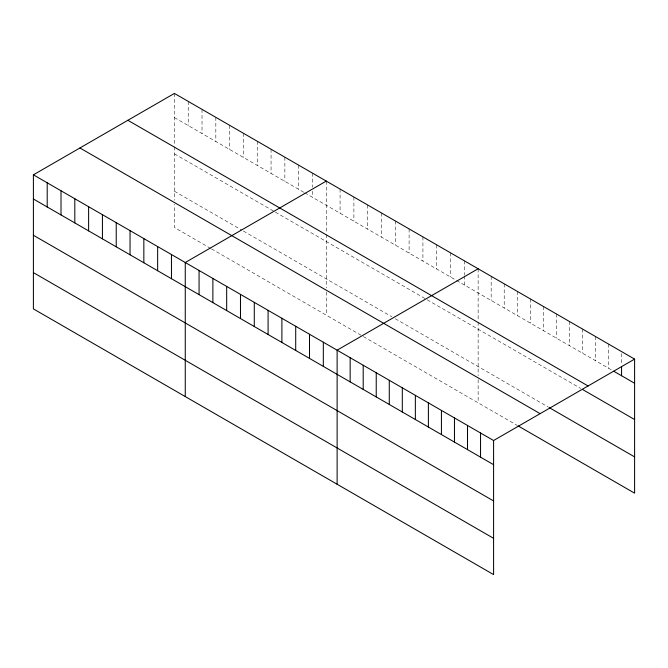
<?xml version="1.0" encoding="UTF-8"?>
<svg xmlns="http://www.w3.org/2000/svg" width="668" height="668" viewBox="0 0 668 668"><rect width="100%" height="100%" fill="white"/><g stroke="black" fill="none" stroke-linecap="round" stroke-linejoin="round"><path stroke-width="0.5" stroke-dasharray="3.34 2.5" d="M174.415 117.585L303.84 192.309M304.708 192.81L455.701 279.984M456.57 280.485L611.997 370.222M174.415 153.849L274.506 211.639M275.366 212.132L426.368 299.314M427.228 299.807L580.709 388.417M174.415 191.215L241.716 230.068M243.444 231.07L391.849 316.749M395.306 318.745L548.545 407.213M210.654 248.404L174.415 227.479L174.415 204.308M211.514 248.897L362.515 336.079M363.375 336.58L517.249 425.416M621.557 353.589L621.557 364.67M608.523 344.053L608.523 368.21M595.48 336.522L595.48 360.687M582.446 328.998L582.446 353.155M569.403 321.467L569.403 345.632M556.369 313.943L556.369 338.1M543.326 306.412L543.326 330.576M530.292 298.888L530.292 323.045M517.249 291.357L517.249 315.521M504.215 283.825L504.215 307.99M491.172 276.301L491.172 300.466M478.138 268.77L478.138 321.141M478.138 322.151L478.138 375.633M478.138 379.658L478.138 402.829M464.335 260.804L464.335 274.899M464.335 275.901L464.335 284.969M450.524 252.83L450.524 276.995M436.722 244.864L436.722 269.02M422.919 236.889L422.919 261.054M409.108 228.924L409.108 253.08M395.306 220.949L395.306 245.114M381.495 212.983L381.495 237.14M367.692 205.009L367.692 229.174M353.89 197.035L353.89 221.2M340.079 189.069L340.079 213.234M326.276 181.095L326.276 233.466M326.276 234.476L326.276 287.958M326.276 291.983L326.276 315.154M312.474 173.129L312.474 187.224M312.474 191.248L312.474 197.285M298.663 165.155L298.663 189.32M284.86 157.189L284.86 181.345M271.058 149.214L271.058 173.379M257.247 141.249L257.247 165.405M243.444 133.274L243.444 157.439M229.642 125.3L229.642 149.465M215.831 117.334L215.831 141.499M202.028 109.36L202.028 133.525M188.217 101.394L188.217 125.551M174.415 93.42L174.415 145.791M174.415 146.801L174.415 200.283"/><path stroke-width="1" d="M33.4 174.832L493.585 440.521L493.585 574.58L33.4 308.892L33.4 174.832L174.415 93.42L634.6 359.108L634.6 493.168L518.126 425.917M326.276 181.095L185.261 262.516L185.261 396.567M478.138 268.77L337.123 350.191L337.123 484.25M493.585 440.521L634.6 359.108M613.742 371.224L634.6 383.265M127.88 120.29L588.065 385.97M582.446 389.427L634.6 419.537M549.413 407.714L634.6 456.895M79.935 147.97L540.12 413.651M33.4 198.997L493.585 464.686M33.4 235.261L493.585 500.95M33.4 272.627L493.585 538.316M621.557 366.682L621.557 375.742M480.542 432.989L480.542 457.154M467.508 425.466L467.508 449.631M454.465 417.934L454.465 442.099M441.431 410.411L441.431 434.576M428.388 402.879L428.388 427.044M415.354 395.356L415.354 419.521M402.311 387.824L402.311 411.989M389.277 380.301L389.277 404.457M376.234 372.769L376.234 396.934M363.2 365.246L363.2 389.402M350.157 357.714L350.157 381.879M323.32 342.216L323.32 366.381M309.509 334.25L309.509 358.407M295.707 326.276L295.707 350.441M281.896 318.302L281.896 342.467M268.093 310.336L268.093 334.501M254.291 302.362L254.291 326.527M240.48 294.396L240.48 318.553M226.677 286.422L226.677 310.587M212.875 278.456L212.875 302.612M199.064 270.482L199.064 294.646M171.459 254.541L171.459 278.706M157.648 246.567L157.648 270.732M143.845 238.601L143.845 262.766M130.043 230.627L130.043 254.792M116.232 222.661L116.232 246.818M102.429 214.687L102.429 238.852M88.619 206.721L88.619 230.877M74.816 198.747L74.816 222.912M61.013 190.781L61.013 214.937M47.203 182.807L47.203 206.971"/></g></svg>
